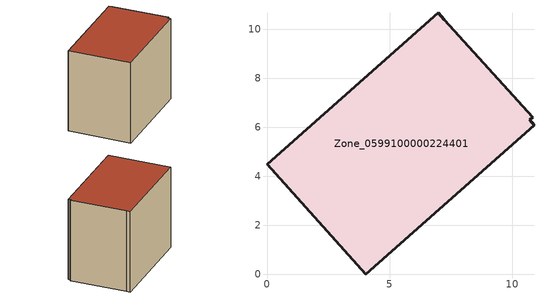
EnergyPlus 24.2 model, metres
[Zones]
Zone_0599100000224401
 floor ground (C_G): 6.98,10.67 7.23,10.38 10.84,6.41 10.71,6.3 10.89,6.08 4.02,0 0,4.5 z0
 wall outside (C_F): 7.23,10.38 6.98,10.67 0,4.5 4.02,0 10.89,6.08 10.71,6.3 10.84,6.41 7.23,10.38 z0:8.04
 roof outside (C_R): 10.84,6.41 7.23,10.38 6.98,10.67 0,4.5 4.02,0 10.89,6.08 10.71,6.3 z8.04
[BUILDING]
Pand.0599100000224401: North Axis=0; Terrain=City; Loads Convergence Tolerance Value=0.04; Temperature Convergence Tolerance Value=0.4; Solar Distribution=FullExterior; Maximum Number of Warmup Days=25; Minimum Number of Warmup Days=1
[Site:Location]
Rotterdam.The.Hague.AP_ZH_NLD Design_Conditions: Latitude=51.96; Longitude=4.45; Time Zone=1; Elevation=-4.5
[SITE:GROUNDTEMPERATURE:BUILDINGSURFACE]
18, 18, 18, 18, 18, 18, 18, 18, 18, 18, 18, 18
[MATERIAL] Thermal Absorptance=0.9; Solar Absorptance=0.7; Visible Absorptance=0.7
Name | Roughness | Thickness | Conductivity | Density | Specific Heat
G.TI.1965-1974 | MediumSmooth | 0.15 | 0.882353 | 540 | 1210
F.TI.1965-1974 | Rough | 0.3 | 0.697674 | 1920 | 840
R.TI.1965-1974 | MediumRough | 0.2 | 0.232558 | 1500 | 1000
[CONSTRUCTION]
C_G: G.TI.1965-1974
C_F: F.TI.1965-1974
C_R: R.TI.1965-1974
[ZONE]
Zone_0599100000224401: Type=1; Multiplier=1; Ceiling Height=Autocalculate; Volume=Autocalculate; Floor Area=autocalculate; Part of Total Floor Area=Yes
[ZONEINFILTRATION:DESIGNFLOWRATE]
Infil_Zone_0599100000224401: Zone or ZoneList or Space or SpaceList=Zone_0599100000224401; Schedule=AlwaysOn; Design Flow Rate Calculation Method=Flow/Area; Flow Rate per Floor Area=0.003; Constant Term Coefficient=1; Temperature Term Coefficient=0; Velocity Term Coefficient=0; Velocity Squared Term Coefficient=0
[HVACTEMPLATE:ZONE:IDEALLOADSAIRSYSTEM]
Zone_0599100000224401: Maximum Heating Supply Air Temperature=50; Minimum Cooling Supply Air Temperature=13; Maximum Heating Supply Air Humidity Ratio=0.0156; Minimum Cooling Supply Air Humidity Ratio=0.0077; Heating Limit=NoLimit; Cooling Limit=NoLimit; Dehumidification Control Type=ConstantSensibleHeatRatio; Cooling Sensible Heat Ratio=0.7; Dehumidification Setpoint=60; Humidification Control Type=None; Humidification Setpoint=30; Outdoor Air Method=None; Outdoor Air Flow Rate per Person=0.00944; Outdoor Air Flow Rate per Zone Floor Area=0; Outdoor Air Flow Rate per Zone=0; Demand Controlled Ventilation Type=None; Outdoor Air Economizer Type=NoEconomizer; Heat Recovery Type=None; Sensible Heat Recovery Effectiveness=0.7; Latent Heat Recovery Effectiveness=0.65
[ZONECONTROL:THERMOSTAT]
ThermostatControl_Zone_0599100000224401: Zone or ZoneList=Zone_0599100000224401; Control Type Schedule=DualSetpointControlType; Control 1=Thermostat_Zone_0599100000224401; Temperature Difference Between Cutout And Setpoint=0
[THERMOSTATSETPOINT:DUALSETPOINT]
Thermostat_Zone_0599100000224401: Heating Setpoint Temperature Schedule=HeatingSetpoint_Zone_0599100000224401; Cooling Setpoint Temperature Schedule=CoolingSetpoint_Zone_0599100000224401
[SCHEDULE:COMPACT]
HeatingSetpoint_Zone_0599100000224401: Through: 12/31, For: AllDays, Until: 24:00, 21
CoolingSetpoint_Zone_0599100000224401: Through: 12/31, For: AllDays, Until: 24:00, 24
DualSetpointControlType: Through: 12/31, For: AllDays, Until: 24:00, 4
AlwaysOn: Through: 12/31, For: AllDays, Until: 24:00, 1
